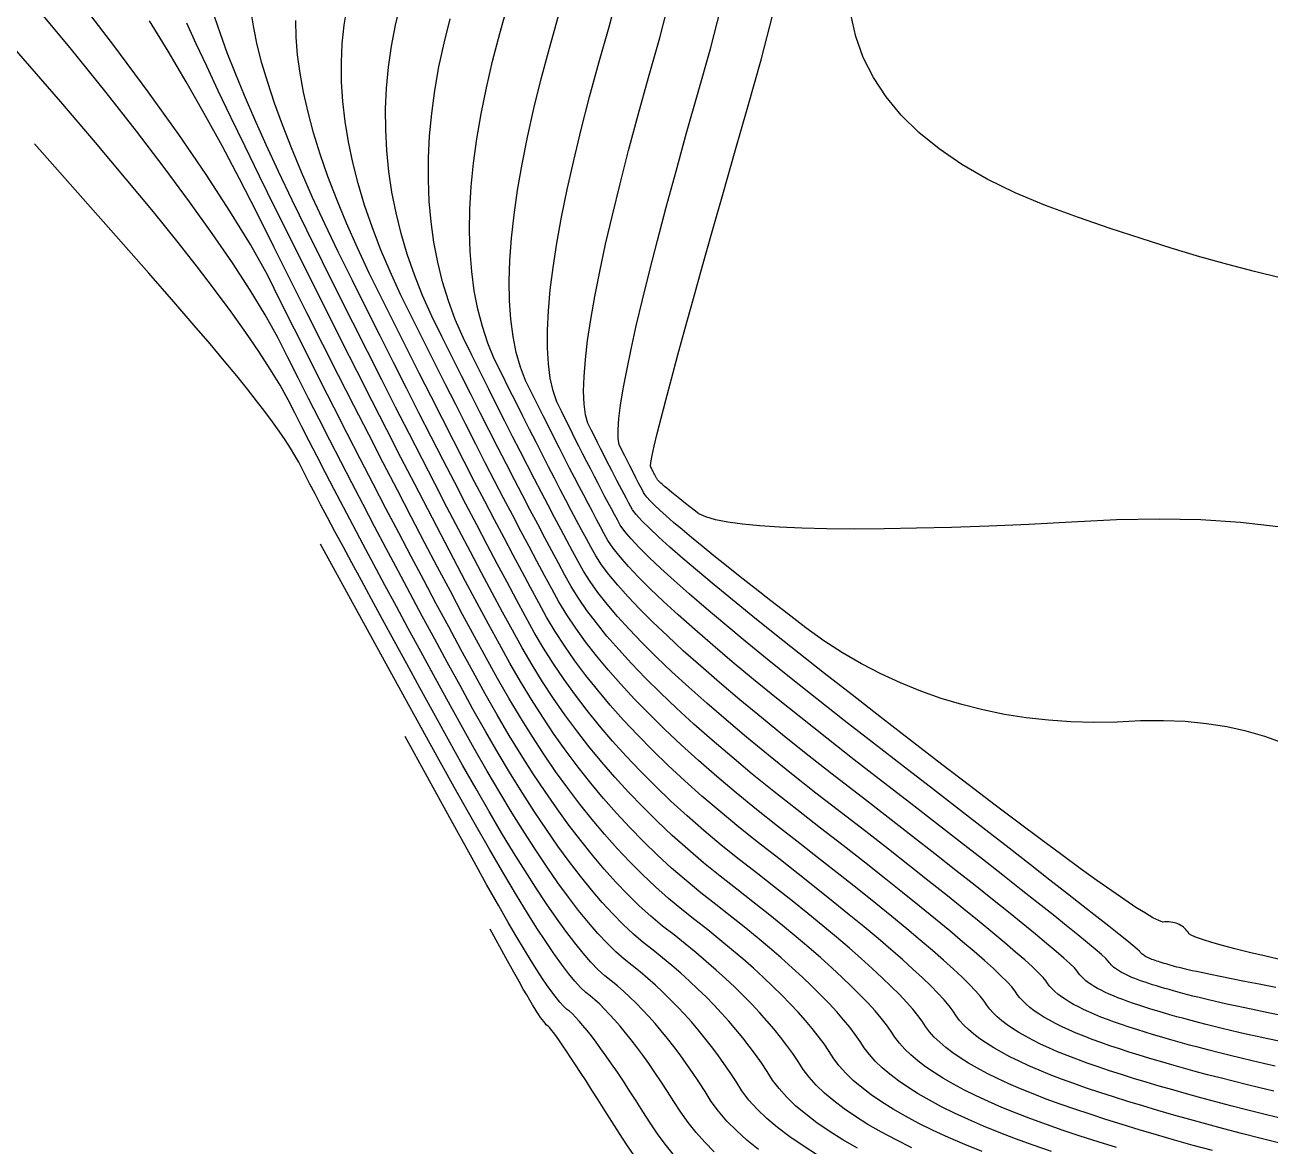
# Model space of a CAD drawing. Header units: inches. Extents: x 1412622.3 to 1412714.6, y 4931530.8 to 4931588.5.
# Drawn here: x 1412645.56 to 1412651.86, y 4931533.63 to 4931539.3 of the extents above; entities that cross this region are included whole.
import ezdxf

# ---------------------------------------------------------------- set-up
doc = ezdxf.new("R2010")
doc.units = ezdxf.units.IN
doc.header["$MEASUREMENT"] = 0

msp = doc.modelspace()

# ---------------------------------------------------------------- linework, layer by layer
for points in [[(1412651.8892, 4931534.4296), (1412651.8058, 4931534.4461), (1412651.7312, 4931534.461), (1412651.6652, 4931534.4742), (1412651.6079, 4931534.4857), (1412651.5594, 4931534.4955), (1412651.5196, 4931534.5037), (1412651.4885, 4931534.5102), (1412651.4661, 4931534.515), (1412651.4525, 4931534.5181), (1412651.4392, 4931534.5213), (1412651.4262, 4931534.5244), (1412651.4135, 4931534.5275), (1412651.4011, 4931534.5306), (1412651.3891, 4931534.5336), (1412651.3774, 4931534.5367), (1412651.366, 4931534.5397), (1412651.355, 4931534.5428), (1412651.3442, 4931534.5458), (1412651.3338, 4931534.5488), (1412651.3238, 4931534.5518), (1412651.314, 4931534.5548), (1412651.3046, 4931534.5577), (1412651.2955, 4931534.5607), (1412651.2867, 4931534.5636), (1412651.2783, 4931534.5665), (1412651.2702, 4931534.5695), (1412651.2626, 4931534.5724), (1412651.2554, 4931534.5754), (1412651.2486, 4931534.5783), (1412651.2422, 4931534.5813), (1412651.2362, 4931534.5842), (1412651.2306, 4931534.5872), (1412651.2254, 4931534.5902), (1412651.2207, 4931534.5932), (1412651.2163, 4931534.5962), (1412651.2123, 4931534.5992), (1412651.2088, 4931534.6022), (1412651.2057, 4931534.6052), (1412651.2029, 4931534.6082), (1412651.2006, 4931534.6113), (1412651.1987, 4931534.6143), (1412651.1871, 4931534.6247), (1412651.1659, 4931534.6425), (1412651.135, 4931534.6677), (1412651.0944, 4931534.7002), (1412651.0442, 4931534.7402), (1412650.9842, 4931534.7875), (1412650.9147, 4931534.8422), (1412650.8354, 4931534.9042), (1412650.7465, 4931534.9737), (1412650.6479, 4931535.0505), (1412650.5397, 4931535.1347), (1412650.4218, 4931535.2263), (1412650.2942, 4931535.3253), (1412650.1569, 4931535.4316), (1412650.01, 4931535.5454), (1412649.8534, 4931535.6665), (1412649.7057, 4931535.7816), (1412649.5669, 4931535.8909), (1412649.437, 4931535.9942), (1412649.316, 4931536.0915), (1412649.2039, 4931536.1829), (1412649.1007, 4931536.2683), (1412649.0063, 4931536.3479), (1412648.9209, 4931536.4214), (1412648.8444, 4931536.4891), (1412648.7767, 4931536.5507), (1412648.718, 4931536.6065), (1412648.6681, 4931536.6563), (1412648.6272, 4931536.7002), (1412648.5951, 4931536.7381), (1412648.5719, 4931536.77), (1412648.5576, 4931536.7961), (1412648.5428, 4931536.8234), (1412648.5273, 4931536.8521), (1412648.5113, 4931536.8822), (1412648.4947, 4931536.9135), (1412648.4776, 4931536.9462), (1412648.4598, 4931536.9803), (1412648.4415, 4931537.0156), (1412648.4226, 4931537.0523), (1412648.4031, 4931537.0903), (1412648.383, 4931537.1297), (1412648.3624, 4931537.1703), (1412648.3412, 4931537.2124), (1412648.3194, 4931537.2557), (1412648.297, 4931537.3004), (1412648.2741, 4931537.3464), (1412648.2505, 4931537.3937), (1412648.2317, 4931537.4495), (1412648.2176, 4931537.5136), (1412648.2083, 4931537.5861), (1412648.2036, 4931537.6669), (1412648.2037, 4931537.7562), (1412648.2085, 4931537.8539), (1412648.2181, 4931537.9599), (1412648.2323, 4931538.0743), (1412648.2513, 4931538.1971), (1412648.275, 4931538.3283), (1412648.3034, 4931538.4679), (1412648.3365, 4931538.6159), (1412648.3744, 4931538.7722), (1412648.417, 4931538.9369), (1412648.4643, 4931539.11), (1412648.5163, 4931539.2916), (1412648.5608, 4931539.466)], [(1412649.772, 4931533.6167), (1412649.6978, 4931533.6594), (1412649.6295, 4931533.7022), (1412649.567, 4931533.7451), (1412649.5103, 4931533.7882), (1412649.4595, 4931533.8313), (1412649.4146, 4931533.8745), (1412649.3755, 4931533.9179), (1412649.3423, 4931533.9613), (1412649.3149, 4931534.0049), (1412649.2861, 4931534.0481), (1412649.256, 4931534.0909), (1412649.2245, 4931534.1335), (1412649.1916, 4931534.1757), (1412649.1573, 4931534.2176), (1412649.1216, 4931534.2592), (1412649.0845, 4931534.3004), (1412649.0461, 4931534.3414), (1412649.0063, 4931534.382), (1412648.965, 4931534.4222), (1412648.9224, 4931534.4622), (1412648.8785, 4931534.5018), (1412648.8331, 4931534.541), (1412648.7863, 4931534.58), (1412648.7382, 4931534.6186), (1412648.6887, 4931534.6569), (1412648.6382, 4931534.7003), (1412648.5867, 4931534.7487), (1412648.5342, 4931534.8022), (1412648.4807, 4931534.8607), (1412648.4262, 4931534.9243), (1412648.3707, 4931534.993), (1412648.3142, 4931535.0668), (1412648.2567, 4931535.1456), (1412648.1982, 4931535.2294), (1412648.1388, 4931535.3183), (1412648.0783, 4931535.4123), (1412648.0169, 4931535.5114), (1412647.9544, 4931535.6155), (1412647.891, 4931535.7246), (1412647.8265, 4931535.8389), (1412647.7611, 4931535.9582), (1412647.6966, 4931536.0764), (1412647.633, 4931536.1935), (1412647.5703, 4931536.3096), (1412647.5085, 4931536.4246), (1412647.4477, 4931536.5385), (1412647.3878, 4931536.6513), (1412647.3288, 4931536.7631), (1412647.2707, 4931536.8737), (1412647.2135, 4931536.9833), (1412647.1573, 4931537.0919), (1412647.102, 4931537.1993), (1412647.0476, 4931537.3057), (1412646.9941, 4931537.4109), (1412646.9415, 4931537.5151), (1412646.8899, 4931537.6183), (1412646.8392, 4931537.7203), (1412646.7756, 4931537.8341), (1412646.6991, 4931537.9597), (1412646.6098, 4931538.0969), (1412646.5076, 4931538.246), (1412646.3926, 4931538.4067), (1412646.2646, 4931538.5793), (1412646.1239, 4931538.7635), (1412645.9702, 4931538.9595), (1412645.7877, 4931539.1854), (1412645.5762, 4931539.4411)], [(1412650.0467, 4931533.619), (1412649.9674, 4931533.6582), (1412649.8936, 4931533.6975), (1412649.8251, 4931533.737), (1412649.7621, 4931533.7765), (1412649.7044, 4931533.8161), (1412649.6522, 4931533.8558), (1412649.6053, 4931533.8956), (1412649.5638, 4931533.9354), (1412649.5278, 4931533.9754), (1412649.4971, 4931534.0155), (1412649.4719, 4931534.0556), (1412649.4446, 4931534.0961), (1412649.4152, 4931534.1369), (1412649.3837, 4931534.178), (1412649.3501, 4931534.2194), (1412649.3145, 4931534.2612), (1412649.2768, 4931534.3032), (1412649.237, 4931534.3456), (1412649.1952, 4931534.3883), (1412649.1513, 4931534.4313), (1412649.1053, 4931534.4746), (1412649.0572, 4931534.5182), (1412649.0071, 4931534.5621), (1412648.9548, 4931534.6064), (1412648.9006, 4931534.651), (1412648.8442, 4931534.6959), (1412648.7857, 4931534.7411), (1412648.7271, 4931534.7904), (1412648.6684, 4931534.8439), (1412648.6094, 4931534.9015), (1412648.5503, 4931534.9633), (1412648.491, 4931535.0292), (1412648.4315, 4931535.0993), (1412648.3719, 4931535.1735), (1412648.3121, 4931535.2519), (1412648.2521, 4931535.3344), (1412648.1919, 4931535.421), (1412648.1316, 4931535.5118), (1412648.0711, 4931535.6068), (1412648.0105, 4931535.7059), (1412647.9496, 4931535.8091), (1412647.8886, 4931535.9165), (1412647.8275, 4931536.028), (1412647.7658, 4931536.1412), (1412647.7037, 4931536.256), (1412647.6412, 4931536.3724), (1412647.5782, 4931536.4906), (1412647.5147, 4931536.6103), (1412647.4508, 4931536.7317), (1412647.3864, 4931536.8548), (1412647.3215, 4931536.9794), (1412647.2562, 4931537.1058), (1412647.1905, 4931537.2338), (1412647.1242, 4931537.3634), (1412647.0576, 4931537.4947), (1412646.9904, 4931537.6276), (1412646.9228, 4931537.7622), (1412646.8548, 4931537.8984), (1412646.7862, 4931538.0362), (1412646.7003, 4931538.19), (1412646.5971, 4931538.3596), (1412646.4764, 4931538.545), (1412646.3384, 4931538.7463), (1412646.1829, 4931538.9635), (1412646.0101, 4931539.1965), (1412645.8199, 4931539.4454)], [(1412651.8799, 4931533.9046), (1412651.8091, 4931533.9215), (1412651.74, 4931533.9384), (1412651.6728, 4931533.9552), (1412651.6073, 4931533.972), (1412651.5436, 4931533.9886), (1412651.4817, 4931534.0052), (1412651.4215, 4931534.0217), (1412651.3631, 4931534.0381), (1412651.3065, 4931534.0545), (1412651.2516, 4931534.0708), (1412651.1986, 4931534.087), (1412651.1473, 4931534.1032), (1412651.0977, 4931534.1192), (1412651.05, 4931534.1352), (1412651.004, 4931534.1512), (1412650.9602, 4931534.1671), (1412650.9187, 4931534.1831), (1412650.8794, 4931534.1992), (1412650.8423, 4931534.2152), (1412650.8075, 4931534.2313), (1412650.7748, 4931534.2475), (1412650.7444, 4931534.2637), (1412650.7162, 4931534.2799), (1412650.6903, 4931534.2962), (1412650.6665, 4931534.3125), (1412650.645, 4931534.3288), (1412650.6257, 4931534.3452), (1412650.6086, 4931534.3616), (1412650.5938, 4931534.3781), (1412650.5812, 4931534.3946), (1412650.5708, 4931534.4111), (1412650.5535, 4931534.4325), (1412650.5293, 4931534.4587), (1412650.4981, 4931534.4896), (1412650.4601, 4931534.5254), (1412650.4152, 4931534.566), (1412650.3634, 4931534.6114), (1412650.3046, 4931534.6616), (1412650.239, 4931534.7166), (1412650.1664, 4931534.7765), (1412650.087, 4931534.8411), (1412650.0006, 4931534.9105), (1412649.9073, 4931534.9848), (1412649.8071, 4931535.0639), (1412649.7001, 4931535.1478), (1412649.5861, 4931535.2365), (1412649.4652, 4931535.33), (1412649.3499, 4931535.4212), (1412649.2402, 4931535.5101), (1412649.1361, 4931535.5968), (1412649.0376, 4931535.6812), (1412648.9447, 4931535.7634), (1412648.8573, 4931535.8432), (1412648.7756, 4931535.9208), (1412648.6995, 4931535.9961), (1412648.629, 4931536.0692), (1412648.5641, 4931536.1399), (1412648.5048, 4931536.2084), (1412648.451, 4931536.2746), (1412648.4029, 4931536.3386), (1412648.3604, 4931536.4003), (1412648.3234, 4931536.4597), (1412648.2921, 4931536.5168), (1412648.2595, 4931536.5768), (1412648.2256, 4931536.6398), (1412648.1905, 4931536.7057), (1412648.1541, 4931536.7745), (1412648.1164, 4931536.8462), (1412648.0775, 4931536.9209), (1412648.0373, 4931536.9984), (1412647.9958, 4931537.0789), (1412647.9531, 4931537.1623), (1412647.909, 4931537.2487), (1412647.8638, 4931537.3379), (1412647.8172, 4931537.4301), (1412647.7694, 4931537.5252), (1412647.7203, 4931537.6232), (1412647.6699, 4931537.7242), (1412647.6183, 4931537.828), (1412647.5718, 4931537.9321), (1412647.5305, 4931538.0363), (1412647.4943, 4931538.1407), (1412647.4632, 4931538.2452), (1412647.4373, 4931538.35), (1412647.4165, 4931538.4549), (1412647.4008, 4931538.56), (1412647.3903, 4931538.6652), (1412647.3849, 4931538.7707), (1412647.3846, 4931538.8763), (1412647.3895, 4931538.9821), (1412647.3996, 4931539.088), (1412647.4147, 4931539.1941), (1412647.435, 4931539.3005), (1412647.4605, 4931539.4069)], [(1412651.906, 4931534.1576), (1412651.8482, 4931534.1701), (1412651.7951, 4931534.1818), (1412651.7465, 4931534.1927), (1412651.7025, 4931534.2028), (1412651.6595, 4931534.2129), (1412651.6176, 4931534.223), (1412651.5768, 4931534.2329), (1412651.537, 4931534.2429), (1412651.4982, 4931534.2528), (1412651.4605, 4931534.2626), (1412651.4238, 4931534.2725), (1412651.3882, 4931534.2822), (1412651.3537, 4931534.292), (1412651.3202, 4931534.3016), (1412651.2877, 4931534.3113), (1412651.2563, 4931534.3209), (1412651.2259, 4931534.3304), (1412651.1966, 4931534.34), (1412651.1684, 4931534.3494), (1412651.1411, 4931534.3588), (1412651.1152, 4931534.3683), (1412651.0907, 4931534.3778), (1412651.0674, 4931534.3873), (1412651.0455, 4931534.3968), (1412651.0248, 4931534.4063), (1412651.0055, 4931534.4159), (1412650.9875, 4931534.4255), (1412650.9708, 4931534.4351), (1412650.9555, 4931534.4447), (1412650.9414, 4931534.4543), (1412650.9287, 4931534.464), (1412650.9173, 4931534.4737), (1412650.9072, 4931534.4834), (1412650.8984, 4931534.4932), (1412650.8909, 4931534.5029), (1412650.8847, 4931534.5127), (1412650.8703, 4931534.5286), (1412650.8476, 4931534.5506), (1412650.8166, 4931534.5787), (1412650.7773, 4931534.6128), (1412650.7297, 4931534.6531), (1412650.6738, 4931534.6994), (1412650.6096, 4931534.7519), (1412650.5372, 4931534.8104), (1412650.4565, 4931534.8751), (1412650.3674, 4931534.9458), (1412650.2701, 4931535.0226), (1412650.1645, 4931535.1056), (1412650.0507, 4931535.1946), (1412649.9285, 4931535.2897), (1412649.798, 4931535.3909), (1412649.6593, 4931535.4982), (1412649.5278, 4931535.6014), (1412649.4035, 4931535.7005), (1412649.2865, 4931535.7955), (1412649.1768, 4931535.8864), (1412649.0743, 4931535.9731), (1412648.979, 4931536.0558), (1412648.891, 4931536.1343), (1412648.8102, 4931536.2088), (1412648.7367, 4931536.2791), (1412648.6704, 4931536.3453), (1412648.6114, 4931536.4075), (1412648.5596, 4931536.4655), (1412648.515, 4931536.5194), (1412648.4777, 4931536.5692), (1412648.4477, 4931536.6149), (1412648.4249, 4931536.6564), (1412648.4011, 4931536.7001), (1412648.3765, 4931536.746), (1412648.3509, 4931536.7939), (1412648.3244, 4931536.844), (1412648.297, 4931536.8962), (1412648.2686, 4931536.9506), (1412648.2394, 4931537.007), (1412648.2092, 4931537.0656), (1412648.1781, 4931537.1263), (1412648.146, 4931537.1892), (1412648.1131, 4931537.2541), (1412648.0792, 4931537.3212), (1412648.0444, 4931537.3905), (1412648.0087, 4931537.4618), (1412647.972, 4931537.5353), (1412647.9344, 4931537.6109), (1412647.9018, 4931537.6908), (1412647.8741, 4931537.7749), (1412647.8513, 4931537.8634), (1412647.8334, 4931537.9561), (1412647.8205, 4931538.0531), (1412647.8125, 4931538.1544), (1412647.8094, 4931538.2599), (1412647.8113, 4931538.3698), (1412647.8181, 4931538.4839), (1412647.8298, 4931538.6023), (1412647.8465, 4931538.725), (1412647.868, 4931538.8519), (1412647.8946, 4931538.9832), (1412647.926, 4931539.1187), (1412647.9624, 4931539.2585), (1412648.0037, 4931539.4026)], [(1412651.9305, 4931534.567), (1412651.8382, 4931534.588), (1412651.7556, 4931534.6074), (1412651.6828, 4931534.6254), (1412651.6196, 4931534.6419), (1412651.5662, 4931534.6568), (1412651.5226, 4931534.6703), (1412651.4886, 4931534.6824), (1412651.4644, 4931534.6929), (1412651.4498, 4931534.7019), (1412651.4451, 4931534.7095), (1412651.4399, 4931534.7165), (1412651.4343, 4931534.7231), (1412651.4284, 4931534.7291), (1412651.4221, 4931534.7346), (1412651.4154, 4931534.7396), (1412651.4084, 4931534.7441), (1412651.4009, 4931534.7481), (1412651.3931, 4931534.7516), (1412651.3849, 4931534.7546), (1412651.3763, 4931534.7571), (1412651.3674, 4931534.759), (1412651.358, 4931534.7605), (1412651.3483, 4931534.7614), (1412651.3382, 4931534.7618), (1412651.3277, 4931534.7618), (1412651.3169, 4931534.7612), (1412651.2968, 4931534.7682), (1412651.2676, 4931534.783), (1412651.2292, 4931534.8054), (1412651.1816, 4931534.8355), (1412651.1248, 4931534.8733), (1412651.0588, 4931534.9187), (1412650.9836, 4931534.9718), (1412650.8992, 4931535.0325), (1412650.8057, 4931535.101), (1412650.7029, 4931535.1771), (1412650.591, 4931535.2609), (1412650.4698, 4931535.3523), (1412650.3395, 4931535.4514), (1412650.2, 4931535.5582), (1412650.0513, 4931535.6726), (1412649.8934, 4931535.7948), (1412649.7447, 4931535.9104), (1412649.6053, 4931536.0195), (1412649.4752, 4931536.1222), (1412649.3542, 4931536.2183), (1412649.2425, 4931536.308), (1412649.1401, 4931536.3912), (1412649.0469, 4931536.4679), (1412648.9629, 4931536.5381), (1412648.8882, 4931536.6018), (1412648.8228, 4931536.659), (1412648.7665, 4931536.7097), (1412648.7195, 4931536.7539), (1412648.6818, 4931536.7916), (1412648.6533, 4931536.8229), (1412648.634, 4931536.8476), (1412648.624, 4931536.8659), (1412648.6136, 4931536.8851), (1412648.6028, 4931536.9052), (1412648.5915, 4931536.9263), (1412648.5799, 4931536.9483), (1412648.5678, 4931536.9712), (1412648.5554, 4931536.9951), (1412648.5425, 4931537.0199), (1412648.5293, 4931537.0456), (1412648.5156, 4931537.0723), (1412648.5015, 4931537.0999), (1412648.4871, 4931537.1285), (1412648.4722, 4931537.1579), (1412648.4569, 4931537.1883), (1412648.4412, 4931537.2197), (1412648.4251, 4931537.2519), (1412648.4086, 4931537.2852), (1412648.3967, 4931537.3288), (1412648.3894, 4931537.3829), (1412648.3868, 4931537.4474), (1412648.3887, 4931537.5224), (1412648.3953, 4931537.6078), (1412648.4065, 4931537.7036), (1412648.4224, 4931537.8099), (1412648.4428, 4931537.9266), (1412648.4679, 4931538.0537), (1412648.4976, 4931538.1913), (1412648.5319, 4931538.3393), (1412648.5708, 4931538.4978), (1412648.6143, 4931538.6667), (1412648.6625, 4931538.8461), (1412648.7152, 4931539.0358), (1412648.7726, 4931539.236), (1412648.8217, 4931539.4285)], [(1412651.0831, 4931533.6193), (1412650.9899, 4931533.6486), (1412650.9, 4931533.6778), (1412650.8132, 4931533.7068), (1412650.7297, 4931533.7358), (1412650.6502, 4931533.7648), (1412650.5748, 4931533.7938), (1412650.5034, 4931533.823), (1412650.4361, 4931533.8522), (1412650.3727, 4931533.8814), (1412650.3135, 4931533.9108), (1412650.2582, 4931533.9402), (1412650.207, 4931533.9697), (1412650.1599, 4931533.9992), (1412650.1167, 4931534.0288), (1412650.0777, 4931534.0585), (1412650.0426, 4931534.0883), (1412650.0116, 4931534.1181), (1412649.9846, 4931534.148), (1412649.9617, 4931534.178), (1412649.9428, 4931534.208), (1412649.9198, 4931534.2403), (1412649.8926, 4931534.2748), (1412649.8613, 4931534.3116), (1412649.8258, 4931534.3506), (1412649.7862, 4931534.3918), (1412649.7425, 4931534.4353), (1412649.6946, 4931534.481), (1412649.6425, 4931534.529), (1412649.5863, 4931534.5792), (1412649.526, 4931534.6317), (1412649.4615, 4931534.6863), (1412649.3929, 4931534.7433), (1412649.3201, 4931534.8025), (1412649.2432, 4931534.8639), (1412649.1621, 4931534.9275), (1412649.0769, 4931534.9934), (1412648.994, 4931535.0607), (1412648.9134, 4931535.1294), (1412648.8351, 4931535.1995), (1412648.7591, 4931535.271), (1412648.6854, 4931535.3439), (1412648.614, 4931535.4181), (1412648.5449, 4931535.4938), (1412648.4781, 4931535.5708), (1412648.4136, 4931535.6493), (1412648.3514, 4931535.7291), (1412648.2915, 4931535.8104), (1412648.2339, 4931535.893), (1412648.1787, 4931535.977), (1412648.1257, 4931536.0625), (1412648.075, 4931536.1493), (1412648.0266, 4931536.2375), (1412647.9763, 4931536.3302), (1412647.924, 4931536.4274), (1412647.8697, 4931536.5292), (1412647.8135, 4931536.6354), (1412647.7553, 4931536.7462), (1412647.6952, 4931536.8615), (1412647.6331, 4931536.9812), (1412647.569, 4931537.1055), (1412647.503, 4931537.2344), (1412647.435, 4931537.3677), (1412647.3651, 4931537.5055), (1412647.2932, 4931537.6479), (1412647.2194, 4931537.7947), (1412647.1436, 4931537.9461), (1412647.0658, 4931538.1019), (1412646.9861, 4931538.2623), (1412646.9119, 4931538.4147), (1412646.8433, 4931538.559), (1412646.7803, 4931538.6953), (1412646.7228, 4931538.8235), (1412646.6708, 4931538.9437), (1412646.6244, 4931539.0559), (1412646.5836, 4931539.16), (1412646.5483, 4931539.2561), (1412646.5185, 4931539.3442)], [(1412651.5684, 4931533.6043), (1412651.4714, 4931533.6309), (1412651.3772, 4931533.6574), (1412651.286, 4931533.6838), (1412651.1975, 4931533.7101), (1412651.112, 4931533.7362), (1412651.0293, 4931533.7622), (1412650.9494, 4931533.7882), (1412650.8724, 4931533.8139), (1412650.7983, 4931533.8396), (1412650.7277, 4931533.8653), (1412650.6608, 4931533.8911), (1412650.5974, 4931533.917), (1412650.5376, 4931533.9429), (1412650.4814, 4931533.9689), (1412650.4288, 4931533.9949), (1412650.3798, 4931534.0211), (1412650.3343, 4931534.0472), (1412650.2925, 4931534.0735), (1412650.2542, 4931534.0997), (1412650.2195, 4931534.1261), (1412650.1884, 4931534.1525), (1412650.1609, 4931534.179), (1412650.1369, 4931534.2055), (1412650.1166, 4931534.2321), (1412650.0998, 4931534.2588), (1412650.0782, 4931534.2883), (1412650.0518, 4931534.3208), (1412650.0205, 4931534.3561), (1412649.9844, 4931534.3943), (1412649.9435, 4931534.4354), (1412649.8977, 4931534.4793), (1412649.8471, 4931534.5262), (1412649.7916, 4931534.5759), (1412649.7314, 4931534.6285), (1412649.6662, 4931534.684), (1412649.5963, 4931534.7424), (1412649.5215, 4931534.8037), (1412649.4419, 4931534.8678), (1412649.3574, 4931534.9349), (1412649.2681, 4931535.0048), (1412649.174, 4931535.0776), (1412649.083, 4931535.1509), (1412648.9951, 4931535.2246), (1412648.9104, 4931535.2988), (1412648.8287, 4931535.3736), (1412648.7502, 4931535.4487), (1412648.6748, 4931535.5244), (1412648.6026, 4931535.6005), (1412648.5335, 4931535.6772), (1412648.4675, 4931535.7543), (1412648.4046, 4931535.8318), (1412648.3448, 4931535.9099), (1412648.2882, 4931535.9884), (1412648.2347, 4931536.0674), (1412648.1843, 4931536.1469), (1412648.1371, 4931536.2269), (1412648.093, 4931536.3073), (1412648.0471, 4931536.3919), (1412647.9994, 4931536.4805), (1412647.9499, 4931536.5733), (1412647.8986, 4931536.6702), (1412647.8456, 4931536.7712), (1412647.7907, 4931536.8763), (1412647.7341, 4931536.9855), (1412647.6757, 4931537.0989), (1412647.6155, 4931537.2164), (1412647.5535, 4931537.3379), (1412647.4898, 4931537.4636), (1412647.4242, 4931537.5934), (1412647.3569, 4931537.7273), (1412647.2878, 4931537.8654), (1412647.2169, 4931538.0075), (1412647.1442, 4931538.1538), (1412647.0769, 4931538.294), (1412647.0151, 4931538.4283), (1412646.9588, 4931538.5566), (1412646.9079, 4931538.679), (1412646.8624, 4931538.7953), (1412646.8224, 4931538.9057), (1412646.7879, 4931539.01), (1412646.7588, 4931539.1084), (1412646.7351, 4931539.2008), (1412646.7169, 4931539.2872), (1412646.7041, 4931539.3677)], [(1412651.9048, 4931533.7708), (1412651.8217, 4931533.7912), (1412651.7407, 4931533.8114), (1412651.6619, 4931533.8315), (1412651.5851, 4931533.8516), (1412651.5106, 4931533.8716), (1412651.4381, 4931533.8914), (1412651.3678, 4931533.9112), (1412651.2996, 4931533.9309), (1412651.2336, 4931533.9506), (1412651.1697, 4931533.9701), (1412651.1079, 4931533.9895), (1412651.0483, 4931534.0089), (1412650.9908, 4931534.0281), (1412650.9354, 4931534.0473), (1412650.8827, 4931534.0665), (1412650.8327, 4931534.0858), (1412650.7854, 4931534.1051), (1412650.7408, 4931534.1245), (1412650.6988, 4931534.1439), (1412650.6595, 4931534.1633), (1412650.6229, 4931534.1828), (1412650.5889, 4931534.2024), (1412650.5577, 4931534.2219), (1412650.5291, 4931534.2416), (1412650.5032, 4931534.2613), (1412650.4799, 4931534.281), (1412650.4594, 4931534.3008), (1412650.4415, 4931534.3206), (1412650.4263, 4931534.3404), (1412650.4138, 4931534.3604), (1412650.3951, 4931534.3844), (1412650.3701, 4931534.4127), (1412650.3389, 4931534.4451), (1412650.3016, 4931534.4817), (1412650.258, 4931534.5224), (1412650.2081, 4931534.5674), (1412650.1521, 4931534.6165), (1412650.0899, 4931534.6697), (1412650.0214, 4931534.7271), (1412649.9467, 4931534.7887), (1412649.8658, 4931534.8545), (1412649.7787, 4931534.9244), (1412649.6854, 4931534.9985), (1412649.5858, 4931535.0768), (1412649.4801, 4931535.1592), (1412649.3681, 4931535.2458), (1412649.2609, 4931535.3311), (1412649.1585, 4931535.415), (1412649.0608, 4931535.4975), (1412648.9679, 4931535.5787), (1412648.8798, 4931535.6585), (1412648.7965, 4931535.737), (1412648.718, 4931535.8141), (1412648.6442, 4931535.8898), (1412648.5752, 4931535.9642), (1412648.5109, 4931536.0372), (1412648.4515, 4931536.1089), (1412648.3968, 4931536.1792), (1412648.3468, 4931536.2482), (1412648.3017, 4931536.3158), (1412648.2613, 4931536.3821), (1412648.2257, 4931536.447), (1412648.1887, 4931536.5152), (1412648.1502, 4931536.5867), (1412648.1103, 4931536.6615), (1412648.0689, 4931536.7397), (1412648.0261, 4931536.8212), (1412647.9819, 4931536.906), (1412647.9362, 4931536.9941), (1412647.8891, 4931537.0856), (1412647.8405, 4931537.1803), (1412647.7905, 4931537.2784), (1412647.7391, 4931537.3798), (1412647.6862, 4931537.4845), (1412647.6319, 4931537.5926), (1412647.5761, 4931537.7039), (1412647.5189, 4931537.8186), (1412647.4603, 4931537.9366), (1412647.4069, 4931538.0527), (1412647.3587, 4931538.167), (1412647.3158, 4931538.2793), (1412647.2781, 4931538.3898), (1412647.2457, 4931538.4984), (1412647.2185, 4931538.6051), (1412647.1965, 4931538.71), (1412647.1798, 4931538.813), (1412647.1683, 4931538.914), (1412647.1621, 4931539.0133), (1412647.1611, 4931539.1106), (1412647.1653, 4931539.2061), (1412647.1748, 4931539.2996), (1412647.1895, 4931539.3913)], [(1412651.9189, 4931534.2881), (1412651.8502, 4931534.3021), (1412651.7881, 4931534.315), (1412651.7327, 4931534.3265), (1412651.6839, 4931534.3369), (1412651.6418, 4931534.346), (1412651.6063, 4931534.3539), (1412651.5775, 4931534.3605), (1412651.5493, 4931534.3671), (1412651.5219, 4931534.3737), (1412651.4951, 4931534.3802), (1412651.469, 4931534.3867), (1412651.4436, 4931534.3932), (1412651.4189, 4931534.3997), (1412651.3949, 4931534.4061), (1412651.3716, 4931534.4125), (1412651.349, 4931534.4189), (1412651.327, 4931534.4252), (1412651.3057, 4931534.4315), (1412651.2852, 4931534.4378), (1412651.2653, 4931534.4441), (1412651.2461, 4931534.4503), (1412651.2275, 4931534.4565), (1412651.2097, 4931534.4627), (1412651.1927, 4931534.4689), (1412651.1766, 4931534.4751), (1412651.1614, 4931534.4813), (1412651.147, 4931534.4875), (1412651.1335, 4931534.4938), (1412651.1209, 4931534.5001), (1412651.1091, 4931534.5063), (1412651.0981, 4931534.5126), (1412651.0881, 4931534.5189), (1412651.0789, 4931534.5253), (1412651.0705, 4931534.5316), (1412651.063, 4931534.5379), (1412651.0564, 4931534.5443), (1412651.0507, 4931534.5507), (1412651.0458, 4931534.5571), (1412651.0417, 4931534.5635), (1412651.0287, 4931534.5767), (1412651.0067, 4931534.5965), (1412650.9758, 4931534.6232), (1412650.9358, 4931534.6565), (1412650.8869, 4931534.6966), (1412650.829, 4931534.7435), (1412650.7622, 4931534.797), (1412650.6863, 4931534.8573), (1412650.6015, 4931534.9244), (1412650.5077, 4931534.9982), (1412650.4049, 4931535.0787), (1412650.2931, 4931535.1659), (1412650.1724, 4931535.2599), (1412650.0427, 4931535.3607), (1412649.904, 4931535.4681), (1412649.7564, 4931535.5824), (1412649.6168, 4931535.6915), (1412649.4852, 4931535.7957), (1412649.3618, 4931535.8948), (1412649.2464, 4931535.9889), (1412649.1391, 4931536.078), (1412649.0398, 4931536.1621), (1412648.9487, 4931536.2411), (1412648.8656, 4931536.3151), (1412648.7905, 4931536.3841), (1412648.7236, 4931536.448), (1412648.6647, 4931536.507), (1412648.6138, 4931536.5609), (1412648.5711, 4931536.6098), (1412648.5364, 4931536.6536), (1412648.5098, 4931536.6925), (1412648.4913, 4931536.7263), (1412648.472, 4931536.7618), (1412648.4519, 4931536.7991), (1412648.4311, 4931536.8381), (1412648.4096, 4931536.8788), (1412648.3873, 4931536.9212), (1412648.3642, 4931536.9654), (1412648.3404, 4931537.0113), (1412648.3159, 4931537.059), (1412648.2906, 4931537.1083), (1412648.2645, 4931537.1594), (1412648.2377, 4931537.2122), (1412648.2102, 4931537.2668), (1412648.1819, 4931537.3231), (1412648.1528, 4931537.3811), (1412648.123, 4931537.4408), (1412648.0925, 4931537.5023), (1412648.0667, 4931537.5701), (1412648.0458, 4931537.6442), (1412648.0298, 4931537.7247), (1412648.0185, 4931537.8115), (1412648.0121, 4931537.9046), (1412648.0105, 4931538.0041), (1412648.0137, 4931538.1099), (1412648.0218, 4931538.222), (1412648.0347, 4931538.3405), (1412648.0524, 4931538.4653), (1412648.0749, 4931538.5964), (1412648.1023, 4931538.7339), (1412648.1345, 4931538.8777), (1412648.1715, 4931539.0278), (1412648.2133, 4931539.1843), (1412648.26, 4931539.3471)], [(1412651.924, 4931535.6679), (1412651.8338, 4931535.7006), (1412651.7394, 4931535.7277), (1412651.6409, 4931535.7492), (1412651.5382, 4931535.7651), (1412651.4313, 4931535.7754), (1412651.3203, 4931535.7801), (1412651.2051, 4931535.7793), (1412651.0858, 4931535.7728), (1412650.9682, 4931535.7711), (1412650.8524, 4931535.7742), (1412650.7385, 4931535.782), (1412650.6263, 4931535.7947), (1412650.5159, 4931535.8122), (1412650.4072, 4931535.8344), (1412650.3004, 4931535.8615), (1412650.1954, 4931535.8933), (1412650.0922, 4931535.9299), (1412649.9907, 4931535.9713), (1412649.891, 4931536.0175), (1412649.7932, 4931536.0685), (1412649.6971, 4931536.1243), (1412649.6028, 4931536.1849), (1412649.5103, 4931536.2502), (1412649.4196, 4931536.3204), (1412649.3342, 4931536.3868), (1412649.2541, 4931536.4495), (1412649.1793, 4931536.5085), (1412649.1099, 4931536.5637), (1412649.0457, 4931536.6152), (1412648.9869, 4931536.663), (1412648.9333, 4931536.7071), (1412648.8851, 4931536.7474), (1412648.8422, 4931536.784), (1412648.8046, 4931536.8169), (1412648.7723, 4931536.846), (1412648.7453, 4931536.8714), (1412648.7236, 4931536.8931), (1412648.7072, 4931536.911), (1412648.6961, 4931536.9252), (1412648.6904, 4931536.9357), (1412648.6844, 4931536.9468), (1412648.6782, 4931536.9583), (1412648.6717, 4931536.9704), (1412648.665, 4931536.9831), (1412648.6581, 4931536.9962), (1412648.651, 4931537.01), (1412648.6436, 4931537.0242), (1412648.636, 4931537.039), (1412648.6281, 4931537.0543), (1412648.62, 4931537.0702), (1412648.6117, 4931537.0866), (1412648.6032, 4931537.1035), (1412648.5944, 4931537.121), (1412648.5854, 4931537.139), (1412648.5761, 4931537.1575), (1412648.5666, 4931537.1766), (1412648.5617, 4931537.2081), (1412648.5612, 4931537.2522), (1412648.5653, 4931537.3088), (1412648.5739, 4931537.3778), (1412648.5869, 4931537.4593), (1412648.6046, 4931537.5533), (1412648.6267, 4931537.6599), (1412648.6533, 4931537.7789), (1412648.6845, 4931537.9103), (1412648.7201, 4931538.0543), (1412648.7603, 4931538.2108), (1412648.805, 4931538.3798), (1412648.8542, 4931538.5612), (1412648.908, 4931538.7552), (1412648.9662, 4931538.9616), (1412649.029, 4931539.1805), (1412649.0826, 4931539.391)], [(1412651.9009, 4931536.7608), (1412651.7102, 4931536.7826), (1412651.5103, 4931536.7959), (1412651.3011, 4931536.8006), (1412651.0825, 4931536.7968), (1412650.8547, 4931536.7844), (1412650.6396, 4931536.7739), (1412650.4373, 4931536.7653), (1412650.2477, 4931536.7587), (1412650.0709, 4931536.7539), (1412649.9069, 4931536.7511), (1412649.7557, 4931536.7502), (1412649.6172, 4931536.7511), (1412649.4916, 4931536.754), (1412649.3786, 4931536.7588), (1412649.2785, 4931536.7656), (1412649.1911, 4931536.7742), (1412649.1165, 4931536.7847), (1412649.0547, 4931536.7972), (1412649.0056, 4931536.8116), (1412648.9693, 4931536.8278), (1412648.9458, 4931536.846), (1412648.9237, 4931536.8632), (1412648.9029, 4931536.8795), (1412648.8835, 4931536.8948), (1412648.8655, 4931536.9091), (1412648.8489, 4931536.9225), (1412648.8336, 4931536.9349), (1412648.8198, 4931536.9463), (1412648.8072, 4931536.9567), (1412648.7961, 4931536.9662), (1412648.7864, 4931536.9747), (1412648.778, 4931536.9823), (1412648.771, 4931536.9889), (1412648.7654, 4931536.9945), (1412648.7611, 4931536.9992), (1412648.7583, 4931537.0028), (1412648.7568, 4931537.0056), (1412648.7552, 4931537.0084), (1412648.7536, 4931537.0114), (1412648.7519, 4931537.0146), (1412648.7502, 4931537.0178), (1412648.7484, 4931537.0212), (1412648.7465, 4931537.0248), (1412648.7446, 4931537.0285), (1412648.7427, 4931537.0323), (1412648.7406, 4931537.0363), (1412648.7385, 4931537.0404), (1412648.7364, 4931537.0447), (1412648.7342, 4931537.0491), (1412648.7319, 4931537.0536), (1412648.7295, 4931537.0582), (1412648.7271, 4931537.0631), (1412648.7247, 4931537.068), (1412648.7266, 4931537.0875), (1412648.733, 4931537.1215), (1412648.7438, 4931537.1701), (1412648.759, 4931537.2332), (1412648.7786, 4931537.3109), (1412648.8026, 4931537.4031), (1412648.831, 4931537.5098), (1412648.8638, 4931537.6311), (1412648.9011, 4931537.767), (1412648.9427, 4931537.9173), (1412648.9888, 4931538.0823), (1412649.0393, 4931538.2617), (1412649.0942, 4931538.4557), (1412649.1535, 4931538.6643), (1412649.2172, 4931538.8874), (1412649.2853, 4931539.125), (1412649.3435, 4931539.3535)], [(1412651.9117, 4931538.0211), (1412651.7813, 4931538.0528), (1412651.6457, 4931538.0885), (1412651.505, 4931538.1283), (1412651.3591, 4931538.1721), (1412651.208, 4931538.2199), (1412651.0518, 4931538.2717), (1412650.8904, 4931538.3275), (1412650.7239, 4931538.3874), (1412650.5702, 4931538.452), (1412650.4293, 4931538.5212), (1412650.3012, 4931538.5951), (1412650.1859, 4931538.6737), (1412650.0835, 4931538.757), (1412649.9939, 4931538.845), (1412649.9171, 4931538.9376), (1412649.8532, 4931539.0349), (1412649.802, 4931539.1369), (1412649.7637, 4931539.2435), (1412649.7382, 4931539.3549)], [(1412650.4029, 4931533.5992), (1412650.3154, 4931533.6349), (1412650.2329, 4931533.6706), (1412650.1554, 4931533.7065), (1412650.0828, 4931533.7424), (1412650.0151, 4931533.7784), (1412649.9524, 4931533.8145), (1412649.8947, 4931533.8507), (1412649.8419, 4931533.887), (1412649.794, 4931533.9233), (1412649.7511, 4931533.9598), (1412649.7131, 4931533.9963), (1412649.6801, 4931534.0329), (1412649.652, 4931534.0696), (1412649.6289, 4931534.1064), (1412649.603, 4931534.1442), (1412649.5743, 4931534.1829), (1412649.5429, 4931534.2225), (1412649.5087, 4931534.2631), (1412649.4717, 4931534.3047), (1412649.432, 4931534.3472), (1412649.3896, 4931534.3907), (1412649.3443, 4931534.4352), (1412649.2963, 4931534.4806), (1412649.2455, 4931534.5269), (1412649.192, 4931534.5743), (1412649.1357, 4931534.6225), (1412649.0766, 4931534.6718), (1412649.0148, 4931534.7219), (1412648.9502, 4931534.7731), (1412648.8828, 4931534.8252), (1412648.8161, 4931534.8805), (1412648.75, 4931534.9391), (1412648.6846, 4931535.0009), (1412648.6199, 4931535.0659), (1412648.5558, 4931535.1341), (1412648.4923, 4931535.2056), (1412648.4296, 4931535.2803), (1412648.3674, 4931535.3582), (1412648.3059, 4931535.4394), (1412648.2451, 4931535.5237), (1412648.1849, 4931535.6113), (1412648.1254, 4931535.7022), (1412648.0665, 4931535.7963), (1412648.0083, 4931535.8935), (1412647.9508, 4931535.9941), (1412647.8938, 4931536.0978), (1412647.8351, 4931536.2059), (1412647.7745, 4931536.3184), (1412647.7121, 4931536.4353), (1412647.6478, 4931536.5565), (1412647.5817, 4931536.6821), (1412647.5138, 4931536.8121), (1412647.444, 4931536.9464), (1412647.3724, 4931537.0852), (1412647.2989, 4931537.2282), (1412647.2236, 4931537.3757), (1412647.1465, 4931537.5275), (1412647.0675, 4931537.6837), (1412646.9867, 4931537.8442), (1412646.9041, 4931538.0092), (1412646.8196, 4931538.1785), (1412646.7333, 4931538.3521), (1412646.6458, 4931538.5224), (1412646.5571, 4931538.6893), (1412646.4672, 4931538.8527), (1412646.3761, 4931539.0128), (1412646.2838, 4931539.1694), (1412646.1903, 4931539.3226)], [(1412650.754, 4931533.5998), (1412650.6611, 4931533.6319), (1412650.5727, 4931533.6642), (1412650.4888, 4931533.6965), (1412650.4094, 4931533.7289), (1412650.3345, 4931533.7614), (1412650.2641, 4931533.7939), (1412650.1981, 4931533.8266), (1412650.1367, 4931533.8593), (1412650.0797, 4931533.8921), (1412650.0273, 4931533.925), (1412649.9793, 4931533.9579), (1412649.9358, 4931533.9909), (1412649.8968, 4931534.024), (1412649.8624, 4931534.0572), (1412649.8324, 4931534.0905), (1412649.8069, 4931534.1238), (1412649.7859, 4931534.1572), (1412649.7614, 4931534.1922), (1412649.7335, 4931534.2288), (1412649.7021, 4931534.267), (1412649.6673, 4931534.3069), (1412649.629, 4931534.3483), (1412649.5873, 4931534.3913), (1412649.5421, 4931534.4359), (1412649.4934, 4931534.4821), (1412649.4413, 4931534.5299), (1412649.3858, 4931534.5793), (1412649.3267, 4931534.6303), (1412649.2643, 4931534.6829), (1412649.1984, 4931534.7371), (1412649.129, 4931534.7929), (1412649.0562, 4931534.8503), (1412648.9799, 4931534.9093), (1412648.9051, 4931534.9706), (1412648.8317, 4931535.0342), (1412648.7599, 4931535.1002), (1412648.6895, 4931535.1684), (1412648.6206, 4931535.239), (1412648.5532, 4931535.3119), (1412648.4872, 4931535.387), (1412648.4228, 4931535.4645), (1412648.3598, 4931535.5443), (1412648.2983, 4931535.6264), (1412648.2382, 4931535.7109), (1412648.1797, 4931535.7976), (1412648.1226, 4931535.8866), (1412648.067, 4931535.978), (1412648.0129, 4931536.0717), (1412647.9602, 4931536.1676), (1412647.9054, 4931536.2685), (1412647.8485, 4931536.3743), (1412647.7895, 4931536.485), (1412647.7283, 4931536.6007), (1412647.665, 4931536.7212), (1412647.5996, 4931536.8466), (1412647.532, 4931536.977), (1412647.4623, 4931537.1122), (1412647.3905, 4931537.2524), (1412647.3165, 4931537.3974), (1412647.2405, 4931537.5474), (1412647.1622, 4931537.7023), (1412647.0819, 4931537.8621), (1412646.9994, 4931538.0268), (1412646.9148, 4931538.1964), (1412646.8281, 4931538.3709), (1412646.747, 4931538.5353), (1412646.6716, 4931538.6897), (1412646.6018, 4931538.8339), (1412646.5377, 4931538.9681), (1412646.4792, 4931539.0922), (1412646.4264, 4931539.2062), (1412646.3792, 4931539.3101)], [(1412651.9033, 4931533.6439), (1412651.8086, 4931533.6676), (1412651.7164, 4931533.6911), (1412651.6267, 4931533.7146), (1412651.5395, 4931533.7379), (1412651.4547, 4931533.7612), (1412651.3725, 4931533.7843), (1412651.2928, 4931533.8074), (1412651.2156, 4931533.8303), (1412651.1408, 4931533.8531), (1412651.0686, 4931533.8759), (1412650.9988, 4931533.8985), (1412650.9316, 4931533.921), (1412650.8669, 4931533.9435), (1412650.8052, 4931533.9659), (1412650.7468, 4931533.9885), (1412650.6914, 4931534.0111), (1412650.6392, 4931534.0337), (1412650.5901, 4931534.0564), (1412650.5441, 4931534.0791), (1412650.5013, 4931534.1019), (1412650.4616, 4931534.1248), (1412650.4251, 4931534.1477), (1412650.3916, 4931534.1707), (1412650.3613, 4931534.1937), (1412650.3342, 4931534.2167), (1412650.3101, 4931534.2399), (1412650.2892, 4931534.2631), (1412650.2714, 4931534.2863), (1412650.2568, 4931534.3096), (1412650.2366, 4931534.3364), (1412650.2109, 4931534.3667), (1412650.1797, 4931534.4006), (1412650.143, 4931534.438), (1412650.1007, 4931534.4789), (1412650.0529, 4931534.5233), (1412649.9996, 4931534.5713), (1412649.9407, 4931534.6228), (1412649.8764, 4931534.6778), (1412649.8065, 4931534.7364), (1412649.7311, 4931534.7984), (1412649.6501, 4931534.864), (1412649.5636, 4931534.9332), (1412649.4716, 4931535.0058), (1412649.3741, 4931535.082), (1412649.271, 4931535.1617), (1412649.1719, 4931535.241), (1412649.0768, 4931535.3198), (1412648.9856, 4931535.3982), (1412648.8983, 4931535.4761), (1412648.815, 4931535.5536), (1412648.7357, 4931535.6307), (1412648.6603, 4931535.7073), (1412648.5888, 4931535.7835), (1412648.5213, 4931535.8592), (1412648.4578, 4931535.9345), (1412648.3981, 4931536.0094), (1412648.3425, 4931536.0838), (1412648.2908, 4931536.1578), (1412648.243, 4931536.2314), (1412648.1992, 4931536.3045), (1412648.1594, 4931536.3771), (1412648.1179, 4931536.4535), (1412648.0748, 4931536.5336), (1412648.0301, 4931536.6174), (1412647.9838, 4931536.705), (1412647.9359, 4931536.7962), (1412647.8863, 4931536.8912), (1412647.8352, 4931536.9898), (1412647.7824, 4931537.0922), (1412647.728, 4931537.1983), (1412647.672, 4931537.3082), (1412647.6144, 4931537.4217), (1412647.5552, 4931537.539), (1412647.4944, 4931537.66), (1412647.4319, 4931537.7847), (1412647.3679, 4931537.9131), (1412647.3022, 4931538.0452), (1412647.2419, 4931538.1734), (1412647.1869, 4931538.2976), (1412647.1373, 4931538.418), (1412647.093, 4931538.5344), (1412647.054, 4931538.6469), (1412647.0204, 4931538.7554), (1412646.9922, 4931538.86), (1412646.9693, 4931538.9607), (1412646.9517, 4931539.0574), (1412646.9395, 4931539.1503), (1412646.9326, 4931539.2391), (1412646.9311, 4931539.3241)], [(1412651.8866, 4931534.0316), (1412651.8275, 4931534.0452), (1412651.7697, 4931534.0588), (1412651.7133, 4931534.0722), (1412651.6584, 4931534.0857), (1412651.6049, 4931534.0991), (1412651.5528, 4931534.1124), (1412651.502, 4931534.1256), (1412651.4527, 4931534.1388), (1412651.4049, 4931534.152), (1412651.3584, 4931534.1651), (1412651.3133, 4931534.1781), (1412651.2697, 4931534.191), (1412651.2274, 4931534.204), (1412651.1866, 4931534.2168), (1412651.1472, 4931534.2296), (1412651.1092, 4931534.2423), (1412651.0726, 4931534.255), (1412651.0377, 4931534.2677), (1412651.0047, 4931534.2804), (1412650.9734, 4931534.2932), (1412650.9439, 4931534.306), (1412650.9161, 4931534.3188), (1412650.8902, 4931534.3317), (1412650.866, 4931534.3446), (1412650.8435, 4931534.3575), (1412650.8229, 4931534.3704), (1412650.804, 4931534.3834), (1412650.7868, 4931534.3964), (1412650.7715, 4931534.4095), (1412650.7579, 4931534.4225), (1412650.7461, 4931534.4356), (1412650.736, 4931534.4488), (1412650.7278, 4931534.4619), (1412650.7119, 4931534.4805), (1412650.6884, 4931534.5046), (1412650.6574, 4931534.5341), (1412650.6187, 4931534.5691), (1412650.5724, 4931534.6095), (1412650.5186, 4931534.6554), (1412650.4571, 4931534.7067), (1412650.3881, 4931534.7635), (1412650.3114, 4931534.8258), (1412650.2272, 4931534.8935), (1412650.1354, 4931534.9666), (1412650.0359, 4931535.0452), (1412649.9289, 4931535.1292), (1412649.8143, 4931535.2187), (1412649.692, 4931535.3137), (1412649.5622, 4931535.4141), (1412649.4388, 4931535.5113), (1412649.3219, 4931535.6053), (1412649.2113, 4931535.6962), (1412649.1072, 4931535.7838), (1412649.0095, 4931535.8683), (1412648.9182, 4931535.9495), (1412648.8333, 4931536.0276), (1412648.7549, 4931536.1025), (1412648.6828, 4931536.1741), (1412648.6172, 4931536.2426), (1412648.5581, 4931536.3079), (1412648.5053, 4931536.3701), (1412648.459, 4931536.429), (1412648.4191, 4931536.4847), (1412648.3856, 4931536.5373), (1412648.3585, 4931536.5866), (1412648.3303, 4931536.6385), (1412648.3011, 4931536.6929), (1412648.2707, 4931536.7498), (1412648.2393, 4931536.8092), (1412648.2067, 4931536.8712), (1412648.1731, 4931536.9357), (1412648.1383, 4931537.0027), (1412648.1025, 4931537.0723), (1412648.0656, 4931537.1443), (1412648.0275, 4931537.2189), (1412647.9884, 4931537.296), (1412647.9482, 4931537.3757), (1412647.9069, 4931537.4578), (1412647.8645, 4931537.5425), (1412647.821, 4931537.6297), (1412647.7764, 4931537.7195), (1412647.7368, 4931537.8114), (1412647.7023, 4931537.9056), (1412647.6728, 4931538.002), (1412647.6483, 4931538.1007), (1412647.6289, 4931538.2015), (1412647.6145, 4931538.3046), (1412647.6051, 4931538.4099), (1412647.6008, 4931538.5175), (1412647.6015, 4931538.6273), (1412647.6072, 4931538.7393), (1412647.618, 4931538.8535), (1412647.6338, 4931538.97), (1412647.6546, 4931539.0887), (1412647.6805, 4931539.2096), (1412647.7114, 4931539.3327)], [(1412649.5705, 4931533.5818), (1412649.4969, 4931533.628), (1412649.4295, 4931533.6742), (1412649.3685, 4931533.7206), (1412649.3137, 4931533.7671), (1412649.2653, 4931533.8137), (1412649.2232, 4931533.8604), (1412649.1874, 4931533.9072), (1412649.1579, 4931533.9541), (1412649.1277, 4931534), (1412649.0968, 4931534.045), (1412649.0653, 4931534.089), (1412649.033, 4931534.132), (1412649, 4931534.1741), (1412648.9664, 4931534.2152), (1412648.932, 4931534.2553), (1412648.897, 4931534.2945), (1412648.8612, 4931534.3326), (1412648.8248, 4931534.3699), (1412648.7877, 4931534.4061), (1412648.7498, 4931534.4414), (1412648.7113, 4931534.4757), (1412648.6721, 4931534.509), (1412648.6322, 4931534.5414), (1412648.5916, 4931534.5728), (1412648.5492, 4931534.6102), (1412648.505, 4931534.6535), (1412648.4589, 4931534.7029), (1412648.4111, 4931534.7582), (1412648.3614, 4931534.8195), (1412648.3098, 4931534.8867), (1412648.2565, 4931534.96), (1412648.2014, 4931535.0392), (1412648.1444, 4931535.1244), (1412648.0856, 4931535.2156), (1412648.025, 4931535.3128), (1412647.9626, 4931535.416), (1412647.8983, 4931535.5251), (1412647.8323, 4931535.6402), (1412647.7644, 4931535.7613), (1412647.6947, 4931535.8883), (1412647.6273, 4931536.0116), (1412647.5622, 4931536.1311), (1412647.4994, 4931536.2467), (1412647.4389, 4931536.3586), (1412647.3807, 4931536.4667), (1412647.3248, 4931536.5709), (1412647.2712, 4931536.6714), (1412647.2198, 4931536.768), (1412647.1708, 4931536.8609), (1412647.1241, 4931536.9499), (1412647.0797, 4931537.0352), (1412647.0376, 4931537.1166), (1412646.9978, 4931537.1943), (1412646.9602, 4931537.2681), (1412646.925, 4931537.3382), (1412646.8921, 4931537.4044), (1412646.8508, 4931537.4783), (1412646.8012, 4931537.5598), (1412646.7432, 4931537.6489), (1412646.6769, 4931537.7456), (1412646.6022, 4931537.85), (1412646.5192, 4931537.962), (1412646.4278, 4931538.0816), (1412646.328, 4931538.2088), (1412646.2095, 4931538.3554), (1412646.0723, 4931538.5214), (1412645.9163, 4931538.7068), (1412645.7415, 4931538.9116), (1412645.5167, 4931539.171)], [(1412649.2707, 4931533.6107), (1412649.2124, 4931533.6579), (1412649.1594, 4931533.7058), (1412649.1118, 4931533.7542), (1412649.0695, 4931533.8033), (1412649.0325, 4931533.853), (1412649.0009, 4931533.9033), (1412648.9693, 4931533.952), (1412648.9377, 4931533.999), (1412648.9061, 4931534.0445), (1412648.8744, 4931534.0883), (1412648.8428, 4931534.1305), (1412648.8111, 4931534.1712), (1412648.7795, 4931534.2102), (1412648.7479, 4931534.2476), (1412648.7162, 4931534.2833), (1412648.6846, 4931534.3175), (1412648.6529, 4931534.3501), (1412648.6212, 4931534.381), (1412648.5896, 4931534.4103), (1412648.5579, 4931534.4381), (1412648.5262, 4931534.4642), (1412648.4946, 4931534.4887), (1412648.4602, 4931534.5201), (1412648.4233, 4931534.5583), (1412648.3837, 4931534.6035), (1412648.3414, 4931534.6556), (1412648.2965, 4931534.7146), (1412648.249, 4931534.7805), (1412648.1988, 4931534.8532), (1412648.146, 4931534.9329), (1412648.0906, 4931535.0195), (1412648.0325, 4931535.1129), (1412647.9717, 4931535.2133), (1412647.9083, 4931535.3205), (1412647.8423, 4931535.4347), (1412647.7736, 4931535.5557), (1412647.7023, 4931535.6837), (1412647.6283, 4931535.8185), (1412647.558, 4931535.9468), (1412647.4914, 4931536.0686), (1412647.4285, 4931536.1839), (1412647.3692, 4931536.2926), (1412647.3137, 4931536.3948), (1412647.2618, 4931536.4905), (1412647.2135, 4931536.5797), (1412647.169, 4931536.6623), (1412647.1281, 4931536.7384), (1412647.0909, 4931536.808), (1412647.0574, 4931536.8711), (1412647.0276, 4931536.9276), (1412647.0014, 4931536.9776), (1412646.9789, 4931537.0211), (1412646.9601, 4931537.0581), (1412646.945, 4931537.0885), (1412646.926, 4931537.1225), (1412646.9032, 4931537.1599), (1412646.8766, 4931537.2008), (1412646.8461, 4931537.2453), (1412646.8118, 4931537.2932), (1412646.7737, 4931537.3447), (1412646.7317, 4931537.3996), (1412646.6859, 4931537.4581), (1412646.6314, 4931537.5255), (1412646.5683, 4931537.6017), (1412646.4967, 4931537.6869), (1412646.4164, 4931537.781), (1412646.3131, 4931537.9002), (1412646.1868, 4931538.0445), (1412645.9946, 4931538.2626), (1412645.6072, 4931538.7004)], [(1412649.0469, 4931533.5986), (1412648.9994, 4931533.6465), (1412648.9554, 4931533.6958), (1412648.9148, 4931533.7466), (1412648.8777, 4931533.7988), (1412648.8439, 4931533.8525), (1412648.8109, 4931533.9039), (1412648.7785, 4931533.9531), (1412648.7468, 4931534), (1412648.7159, 4931534.0446), (1412648.6855, 4931534.087), (1412648.6559, 4931534.1271), (1412648.627, 4931534.165), (1412648.5987, 4931534.2006), (1412648.5712, 4931534.234), (1412648.5443, 4931534.2651), (1412648.5181, 4931534.294), (1412648.4926, 4931534.3206), (1412648.4678, 4931534.345), (1412648.4437, 4931534.3671), (1412648.4203, 4931534.3869), (1412648.3975, 4931534.4045), (1412648.3716, 4931534.4294), (1412648.3425, 4931534.4615), (1412648.3103, 4931534.5008), (1412648.2749, 4931534.5474), (1412648.2364, 4931534.6013), (1412648.1947, 4931534.6623), (1412648.1498, 4931534.7307), (1412648.1018, 4931534.8063), (1412648.0461, 4931534.8975), (1412647.9826, 4931535.0043), (1412647.9113, 4931535.1266), (1412647.8324, 4931535.2646), (1412647.7319, 4931535.4433), (1412647.61, 4931535.6625), (1412647.4254, 4931535.9976), (1412647.0544, 4931536.6739)], [(1412648.8394, 4931533.5872), (1412648.7991, 4931533.6374), (1412648.7602, 4931533.6899), (1412648.7228, 4931533.7447), (1412648.687, 4931533.8017), (1412648.6525, 4931533.8558), (1412648.6194, 4931533.9071), (1412648.5876, 4931533.9554), (1412648.5573, 4931534.0009), (1412648.5283, 4931534.0434), (1412648.5007, 4931534.0831), (1412648.4745, 4931534.1199), (1412648.4496, 4931534.1537), (1412648.4262, 4931534.1847), (1412648.4041, 4931534.2128), (1412648.3834, 4931534.238), (1412648.364, 4931534.2602), (1412648.3461, 4931534.2796), (1412648.3295, 4931534.2961), (1412648.3143, 4931534.3097), (1412648.3004, 4931534.3204), (1412648.2847, 4931534.3355), (1412648.267, 4931534.355), (1412648.2474, 4931534.3789), (1412648.2259, 4931534.4073), (1412648.2025, 4931534.44), (1412648.1772, 4931534.4771), (1412648.1499, 4931534.5187), (1412648.1207, 4931534.5646), (1412648.0868, 4931534.62), (1412648.0482, 4931534.6849), (1412648.0049, 4931534.7593), (1412647.9569, 4931534.8432), (1412647.8959, 4931534.9518), (1412647.8218, 4931535.0851), (1412647.7096, 4931535.2887), (1412647.4841, 4931535.6998)], [(1412648.6427, 4931533.579), (1412648.6055, 4931533.6332), (1412648.568, 4931533.6905), (1412648.53, 4931533.7509), (1412648.4941, 4931533.8078), (1412648.4602, 4931533.8611), (1412648.4284, 4931533.9109), (1412648.3987, 4931533.9572), (1412648.3711, 4931533.9999), (1412648.3455, 4931534.0391), (1412648.322, 4931534.0747), (1412648.3005, 4931534.1068), (1412648.2811, 4931534.1354), (1412648.2638, 4931534.1604), (1412648.2486, 4931534.1819), (1412648.2354, 4931534.1999), (1412648.2243, 4931534.2143), (1412648.2153, 4931534.2251), (1412648.2083, 4931534.2325), (1412648.2034, 4931534.2363), (1412648.1978, 4931534.2416), (1412648.1915, 4931534.2486), (1412648.1846, 4931534.257), (1412648.1769, 4931534.2671), (1412648.1686, 4931534.2787), (1412648.1596, 4931534.2919), (1412648.15, 4931534.3066), (1412648.1396, 4931534.3229), (1412648.1276, 4931534.3426), (1412648.1139, 4931534.3656), (1412648.0985, 4931534.392), (1412648.0815, 4931534.4218), (1412648.0598, 4931534.4603), (1412648.0335, 4931534.5076), (1412647.9937, 4931534.5799), (1412647.9137, 4931534.7257)]]:
    msp.add_lwpolyline(points)

doc.saveas('drawing.dxf')
